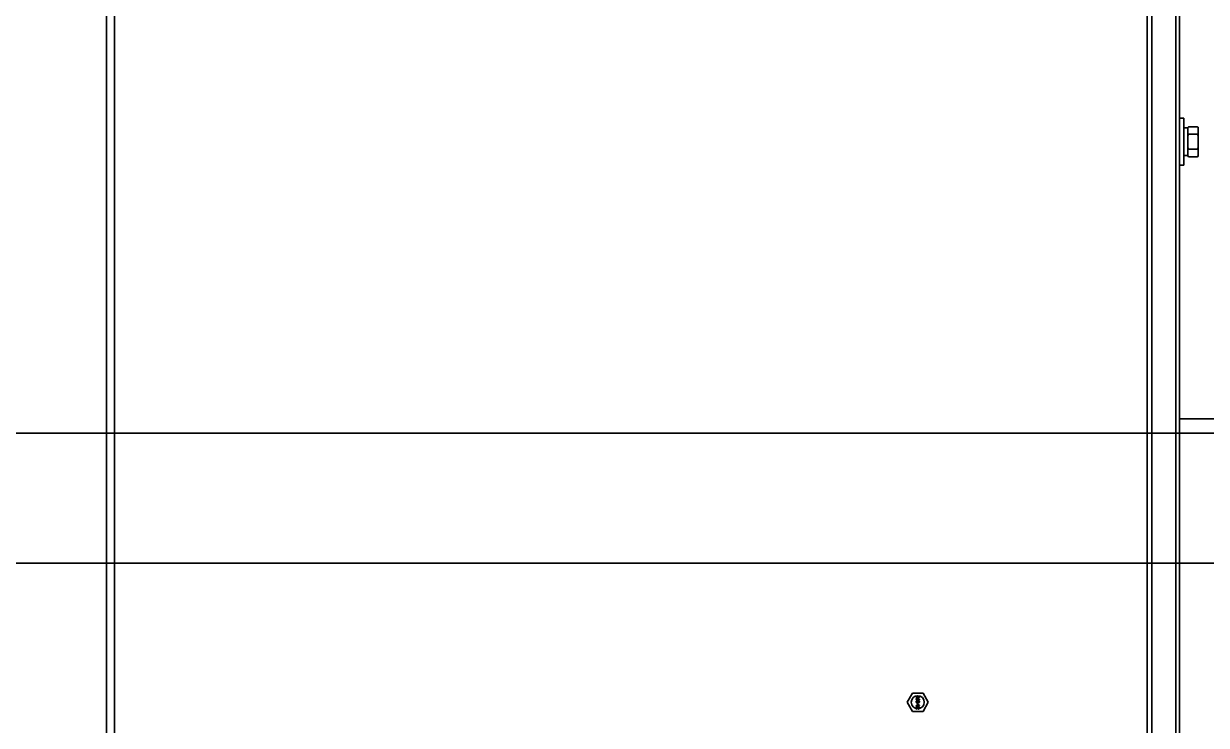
# Model space of a CAD drawing. Header units: millimetres. Extents: x 32496 to 166256, y 3504 to 23939.
# Drawn here: x 74087.1 to 74542, y 12568.8 to 12838.6 of the extents above; entities that cross this region are included whole.
import ezdxf

# ---------------------------------------------------------------- set-up
doc = ezdxf.new("R2010")
doc.units = ezdxf.units.MM
doc.layers.get('0').update_dxf_attribs({"lineweight": 35})

# ---------------------------------------------------------------- blocks, each defined once
blk = doc.blocks.new('DRGTJHYTHRTTR')
at = {"color": 7, "linetype": 'Continuous'}
for p, q in [((60496.04, -50285.69), (53249.04, -50285.69)), ((60496.04, -50335.69), (53249.04, -50335.69))]:
    blk.add_line(p, q, dxfattribs=at)
blk = doc.blocks.new('8-1250')
at = {"linetype": 'Continuous'}
for p, q in [((1072.87, -32157.29), (1072.87, -34666.29)), ((1075.87, -32157.29), (1075.87, -34666.29)), ((1473.17, -34566.29), (1473.17, -32553.29)), ((1474.87, -32553.29), (1474.87, -34566.29)), ((1484.17, -34566.29), (1484.17, -33570.79)), ((1485.57, -33930.92), (1485.57, -34175.66)), ((1485.57, -34169.29), (1487.17, -34169.29)), ((1487.17, -34187.29), (1487.17, -34169.29)), ((1488.77, -34172.82), (1489.07, -34172.52)), ((1489.07, -34172.52), (1492.47, -34172.52)), ((1492.77, -34172.82), (1492.47, -34172.52)), ((1485.57, -34175.66), (1485.57, -34180.92)), ((1487.17, -34172.94), (1488.77, -34172.94)), ((1488.77, -34183.76), (1488.77, -34172.82)), ((1489.07, -34175.4), (1492.47, -34175.4)), ((1492.77, -34183.76), (1492.77, -34172.82)), ((1485.57, -34180.92), (1485.57, -34425.66)), ((1489.07, -34181.18), (1492.47, -34181.18)), ((1487.17, -34183.64), (1488.77, -34183.64)), ((1488.77, -34183.76), (1489.07, -34184.06)), ((1489.07, -34184.06), (1492.47, -34184.06)), ((1492.77, -34183.76), (1492.47, -34184.06)), ((1485.57, -34187.29), (1487.17, -34187.29)), ((1485.57, -34284.79), (1506.17, -34284.79)), ((1380.83, -34393.79), (1382.85, -34390.29)), ((1386.89, -34390.29), (1382.85, -34390.29)), ((1386.89, -34390.29), (1388.91, -34393.79)), ((1382.85, -34397.29), (1380.83, -34393.79)), ((1384.22, -34391.59), (1385.52, -34391.59)), ((1384.22, -34391.75), (1384.22, -34391.59)), ((1385.25, -34391.75), (1384.22, -34391.75)), ((1385.25, -34391.75), (1384.22, -34392.13)), ((1384.22, -34392.35), (1384.22, -34392.13)), ((1384.22, -34392.35), (1385.25, -34392.73)), ((1384.22, -34392.73), (1385.25, -34392.73)), ((1384.22, -34392.89), (1384.22, -34392.73)), ((1385.52, -34392.89), (1384.22, -34392.89)), ((1384.25, -34393.4), (1384.22, -34393.54)), ((1384.22, -34393.67), (1384.22, -34393.54)), ((1384.22, -34393.67), (1384.25, -34393.81)), ((1384.22, -34395.06), (1385.3, -34395.06)), ((1384.22, -34395.22), (1384.22, -34395.06)), ((1385.52, -34395.22), (1384.22, -34395.22)), ((1384.22, -34395.43), (1384.36, -34395.43)), ((1384.22, -34396.41), (1384.22, -34395.43)), ((1384.33, -34393.27), (1384.25, -34393.4)), ((1384.25, -34393.81), (1384.33, -34393.95)), ((1384.44, -34393.19), (1384.33, -34393.27)), ((1384.33, -34393.95), (1384.44, -34394.03)), ((1384.36, -34392.24), (1385.52, -34391.83)), ((1385.52, -34392.65), (1384.36, -34392.24)), ((1384.36, -34393.51), (1384.39, -34393.43)), ((1384.36, -34393.51), (1384.36, -34393.7)), ((1384.39, -34393.78), (1384.36, -34393.7)), ((1385.05, -34396.19), (1384.36, -34395.43)), ((1384.39, -34393.43), (1384.44, -34393.35)), ((1384.44, -34393.86), (1384.39, -34393.78)), ((1384.58, -34393.13), (1384.44, -34393.19)), ((1384.44, -34393.35), (1384.53, -34393.3)), ((1384.53, -34393.92), (1384.44, -34393.86)), ((1384.44, -34394.03), (1384.58, -34394.08)), ((1384.53, -34393.3), (1384.61, -34393.27)), ((1384.61, -34393.95), (1384.53, -34393.92)), ((1384.78, -34393.11), (1384.58, -34393.13)), ((1384.72, -34394.08), (1384.58, -34394.08)), ((1384.69, -34393.27), (1384.61, -34393.27)), ((1384.61, -34393.95), (1384.69, -34393.95)), ((1384.64, -34394.46), (1384.83, -34394.46)), ((1384.64, -34394.51), (1384.64, -34394.46)), ((1384.83, -34394.51), (1384.64, -34394.51)), ((1384.69, -34393.27), (1384.78, -34393.3)), ((1384.78, -34393.92), (1384.69, -34393.95)), ((1384.72, -34394.3), (1384.69, -34394.32)), ((1384.69, -34394.32), (1384.83, -34394.46)), ((1384.83, -34394.51), (1384.69, -34394.65)), ((1384.69, -34394.65), (1384.72, -34394.68)), ((1384.72, -34394.08), (1384.86, -34394.03)), ((1384.89, -34394.46), (1384.72, -34394.3)), ((1384.72, -34394.68), (1384.89, -34394.51)), ((1384.78, -34393.11), (1384.97, -34393.11)), ((1384.78, -34393.3), (1384.83, -34393.35)), ((1384.83, -34393.86), (1384.78, -34393.92)), ((1384.83, -34393.35), (1384.89, -34393.43)), ((1384.89, -34393.78), (1384.83, -34393.86)), ((1384.86, -34394.03), (1384.94, -34393.95)), ((1384.89, -34393.43), (1384.91, -34393.51)), ((1384.91, -34393.7), (1384.89, -34393.78)), ((1385.05, -34394.3), (1384.89, -34394.46)), ((1384.89, -34394.51), (1385.05, -34394.68)), ((1384.97, -34393.24), (1384.91, -34393.24)), ((1385.02, -34393.4), (1384.91, -34393.24)), ((1384.91, -34393.7), (1384.91, -34393.51)), ((1384.94, -34393.95), (1385.02, -34393.81)), ((1384.94, -34394.46), (1385.08, -34394.32)), ((1384.94, -34394.46), (1385.14, -34394.46)), ((1385.14, -34394.51), (1384.94, -34394.51)), ((1385.08, -34394.65), (1384.94, -34394.51)), ((1385.16, -34393.13), (1384.97, -34393.11)), ((1384.97, -34393.24), (1385.14, -34393.27)), ((1385.05, -34393.54), (1385.02, -34393.4)), ((1385.02, -34393.81), (1385.05, -34393.67)), ((1385.05, -34393.54), (1385.05, -34393.67)), ((1385.08, -34394.32), (1385.05, -34394.3)), ((1385.05, -34394.68), (1385.08, -34394.65)), ((1385.11, -34394.89), (1385.33, -34394.89)), ((1385.11, -34394.89), (1385.3, -34395.06)), ((1385.14, -34393.27), (1385.22, -34393.3)), ((1385.14, -34394.46), (1385.14, -34394.51)), ((1385.3, -34393.19), (1385.16, -34393.13)), ((1385.22, -34393.3), (1385.3, -34393.35)), ((1385.3, -34393.84), (1385.22, -34393.89)), ((1385.22, -34394.03), (1385.22, -34393.89)), ((1385.22, -34394.03), (1385.3, -34394)), ((1385.33, -34395.49), (1385.22, -34395.46)), ((1385.22, -34395.6), (1385.22, -34395.46)), ((1385.41, -34393.27), (1385.3, -34393.19)), ((1385.3, -34393.35), (1385.36, -34393.43)), ((1385.36, -34393.76), (1385.3, -34393.84)), ((1385.3, -34394), (1385.41, -34393.92)), ((1385.52, -34395.06), (1385.33, -34394.89)), ((1385.44, -34395.6), (1385.33, -34395.49)), ((1385.36, -34393.43), (1385.38, -34393.51)), ((1385.38, -34393.67), (1385.36, -34393.76)), ((1385.38, -34393.67), (1385.38, -34393.51)), ((1385.49, -34393.4), (1385.41, -34393.27)), ((1385.41, -34393.92), (1385.49, -34393.78)), ((1385.52, -34393.54), (1385.49, -34393.4)), ((1385.49, -34393.78), (1385.52, -34393.65)), ((1385.52, -34391.59), (1385.52, -34391.83)), ((1385.52, -34392.65), (1385.52, -34392.89)), ((1385.52, -34393.54), (1385.52, -34393.65)), ((1385.52, -34395.06), (1385.52, -34395.22)), ((1388.91, -34393.79), (1386.89, -34397.29)), ((1382.85, -34397.29), (1386.89, -34397.29)), ((1384.36, -34396.41), (1384.22, -34396.41)), ((1384.36, -34395.65), (1384.97, -34396.33)), ((1384.36, -34395.65), (1384.36, -34396.41)), ((1384.97, -34396.33), (1385.05, -34396.38)), ((1385.16, -34396.25), (1385.05, -34396.19)), ((1385.05, -34396.38), (1385.16, -34396.41)), ((1385.16, -34396.25), (1385.22, -34396.25)), ((1385.22, -34396.41), (1385.16, -34396.41)), ((1385.22, -34395.6), (1385.3, -34395.65)), ((1385.3, -34396.19), (1385.22, -34396.25)), ((1385.22, -34396.41), (1385.33, -34396.38)), ((1385.3, -34395.65), (1385.36, -34395.73)), ((1385.36, -34396.11), (1385.3, -34396.19)), ((1385.33, -34396.38), (1385.44, -34396.27)), ((1385.36, -34395.73), (1385.38, -34395.87)), ((1385.38, -34395.98), (1385.36, -34396.11)), ((1385.38, -34395.98), (1385.38, -34395.87)), ((1385.49, -34395.71), (1385.44, -34395.6)), ((1385.44, -34396.27), (1385.49, -34396.17)), ((1385.52, -34395.9), (1385.49, -34395.71)), ((1385.49, -34396.17), (1385.52, -34396)), ((1385.52, -34395.9), (1385.52, -34396))]:
    blk.add_line(p, q, dxfattribs=at)
blk.add_circle((1384.87, -34393.79), 2.5, dxfattribs=at)
for centre, start, end in [((1490.01, -34175.09), 39.1364, 39.5013), ((1491.53, -34181.49), 219.1364, 219.5008)]:
    blk.add_arc(centre, 3.56, start, end, dxfattribs=at)
for points, knots in [([(1488.77, -34172.85), (1488.8, -34172.82), (1488.89, -34172.7), (1488.99, -34172.59), (1489.07, -34172.52)], [0, 0, 0, 0, 0.244558, 1, 1, 1, 1]), ([(1492.76, -34172.83), (1492.74, -34172.8), (1492.64, -34172.69), (1492.55, -34172.59), (1492.47, -34172.52)], [0, 0, 0, 0, 0.244878, 1, 1, 1, 1]), ([(1489.07, -34175.4), (1489.05, -34175.38), (1488.94, -34175.27), (1488.84, -34175.16), (1488.77, -34175.07)], [0, 0, 0, 0, 0.255352, 1, 1, 1, 1]), ([(1492.47, -34175.4), (1492.5, -34175.38), (1492.6, -34175.27), (1492.7, -34175.16), (1492.77, -34175.07)], [0, 0, 0, 0, 0.255353, 1, 1, 1, 1]), ([(1488.77, -34181.51), (1488.8, -34181.48), (1488.89, -34181.36), (1488.99, -34181.26), (1489.07, -34181.18)], [0, 0, 0, 0, 0.244558, 1, 1, 1, 1]), ([(1492.77, -34181.51), (1492.75, -34181.48), (1492.65, -34181.36), (1492.55, -34181.26), (1492.47, -34181.18)], [0, 0, 0, 0, 0.244558, 1, 1, 1, 1]), ([(1489.07, -34184.06), (1489.05, -34184.04), (1488.95, -34183.94), (1488.85, -34183.83), (1488.79, -34183.75)], [0, 0, 0, 0, 0.255041, 1, 1, 1, 1]), ([(1492.47, -34184.06), (1492.5, -34184.04), (1492.6, -34183.93), (1492.7, -34183.82), (1492.77, -34183.73)], [0, 0, 0, 0, 0.255353, 1, 1, 1, 1])]:
    blk.add_open_spline(points, degree=3, knots=knots, dxfattribs=at)
for points in [[(1488.77, -34176.06), (1488.86, -34175.84), (1488.96, -34175.62), (1489.07, -34175.4)], [(1492.77, -34176.06), (1492.68, -34175.84), (1492.58, -34175.62), (1492.47, -34175.4)], [(1489.07, -34181.18), (1488.96, -34180.96), (1488.86, -34180.74), (1488.77, -34180.52)], [(1492.47, -34181.18), (1492.58, -34180.96), (1492.68, -34180.74), (1492.77, -34180.52)]]:
    blk.add_open_spline(points, degree=3, dxfattribs=at)

msp = doc.modelspace()

# ---------------------------------------------------------------- block references
at = {"color": 6}
msp.add_blockref('8-1250', (73046.131, 46971.457), dxfattribs=at)
msp.add_blockref('DRGTJHYTHRTTR', (17920.951, 62966.819))

doc.saveas('drawing.dxf')
